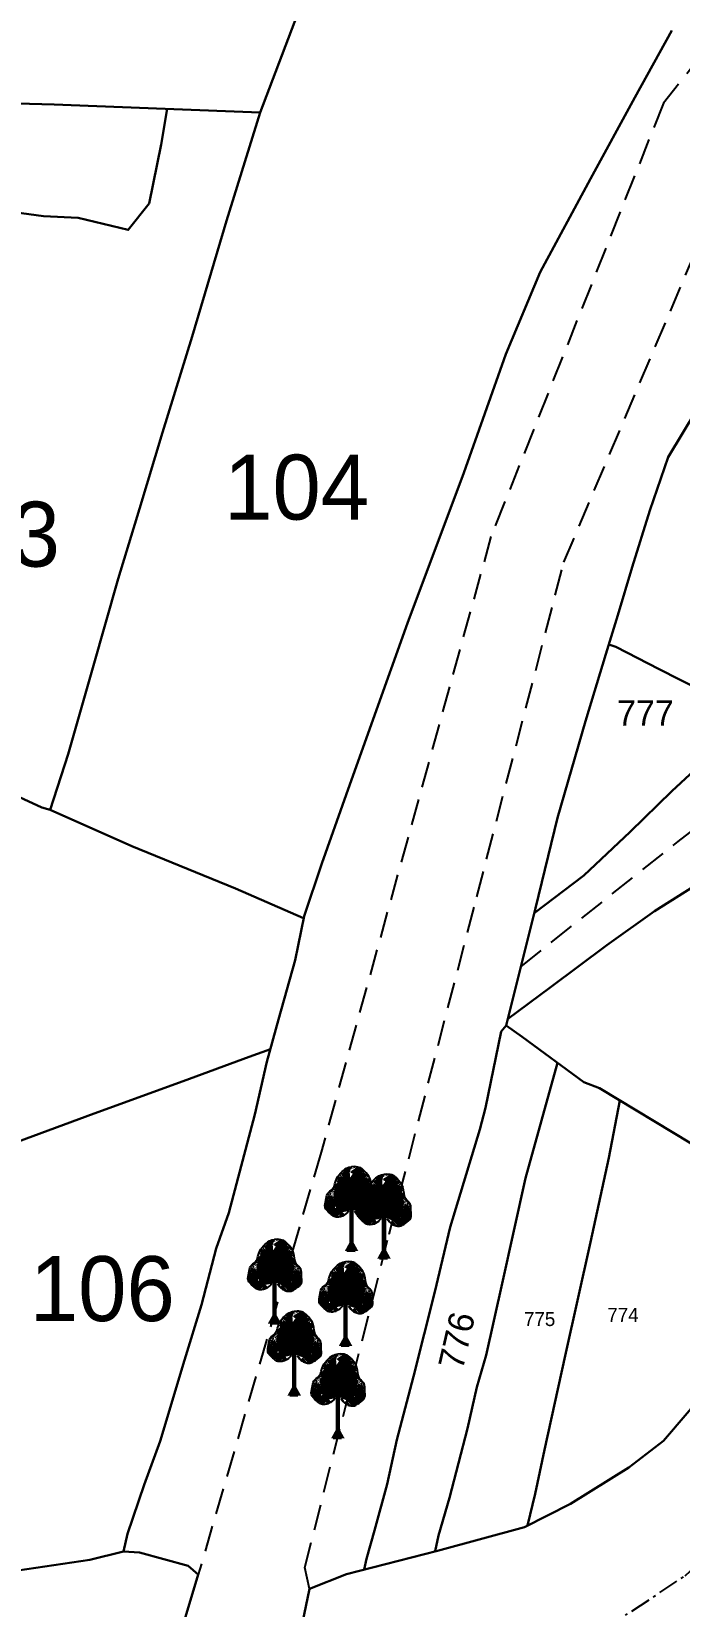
# Model space of a CAD drawing. Header units: millimetres. Extents: x -6521 to 1064, y -7 to 2171.
# Drawn here: x 206.9 to 231.9, y 356.7 to 417.4 of the extents above; entities that cross this region are included whole.
import ezdxf

# ---------------------------------------------------------------- set-up
doc = ezdxf.new("R2010")
doc.units = ezdxf.units.MM
for name, pattern in [('10b013', [61.087, 39.624, -9.906, 1.651, -9.906]), ('ACAD_ISO02W100', [15, 12, -3]), ('DASHED', [0.75, 0.5, -0.25])]:
    doc.linetypes.add(name, pattern=pattern)
for name, color, linetype in [('Image', 7, 'Continuous'), ('Line_River', 5, 'Continuous'), ('Line_Road', 250, 'ACAD_ISO02W100'), ('Sym_Tree', 92, 'Continuous')]:
    doc.layers.add(name, color=color, linetype=linetype)
doc.layers.add('Poly_Survey_Bndry', color=250, linetype='Continuous', lineweight=30)
doc.layers.add('Text_Survey_No', color=250, linetype='Continuous', lineweight=0)
doc.styles.get("Standard").update_dxf_attribs({"font": 'Sakal_Marathi_N_Ship.TTF'})
picture_1 = doc.add_image_def('image1.jpg', size_in_pixel=(14525, 10936))

# ---------------------------------------------------------------- blocks, each defined once
blk = doc.blocks.new('Tree')
at = {"layer": 'Sym_Tree'}
for p, q in [((0.102, 3.003), (0, 2.992)), ((-0.162, 0.001), (0.127, -0.001))]:
    blk.add_line(p, q, dxfattribs=at)
at = {"layer": 'Sym_Tree', "color": 82, "const_width": 0.8}
for points in [[(-0.142, 1.468), (-0.097, 2.625)], [(-0.102, 1.462), (-0.056, 2.619)], [(0.051, 1.634), (0.096, 2.791)], [(0.197, 1.439), (0.243, 2.597)], [(-0.434, 1.735), (-0.283, 1.52)], [(-0.203, 1.684), (-0.052, 1.468)], [(0.604, 1.633), (0.385, 1.486)], [(0.436, 1.726), (0.588, 1.51)]]:
    blk.add_lwpolyline(points, dxfattribs=at)
at = {"layer": 'Sym_Tree', "color": 34}
blk.add_lwpolyline([(0, 0, 0.48, 0.16, 0), (0, 0.29, 0.16, 0.16, 0), (0, 1.478, 0.16, 0.16, 0)], format="xyseb", dxfattribs=at)
at = {"layer": 'Sym_Tree', "color": 82}
blk.add_open_spline([(-0.099, 1.427), (-0.165, 1.355), (-0.268, 1.245), (-0.464, 1.199), (-0.636, 1.21), (-0.786, 1.357), (-0.992, 1.534), (-0.899, 1.801), (-0.895, 2.066), (-0.59, 2.218), (-0.581, 2.583), (-0.352, 2.816), (-0.17, 2.976), (-0.043, 2.99), (0, 2.992)], degree=3, knots=[0, 0, 0, 0, 0.357151, 0.545743, 0.741494, 0.970117, 1.319935, 1.641608, 1.935314, 2.250626, 2.755061, 3.137005, 3.457298, 3.618487, 3.618487, 3.618487, 3.618487], dxfattribs=at)
blk.add_spline([(0.103, 1.427), (0.296, 1.217), (0.436, 1.162), (0.593, 1.16), (0.752, 1.25), (0.953, 1.446), (0.958, 1.703), (0.933, 1.936), (0.774, 2.132), (0.677, 2.524), (0.517, 2.784), (0.327, 2.956), (0.102, 3.003)], degree=3, dxfattribs=at)
for points in [[(0.002, 2.992), (-0.314, 2.841), (-0.448, 2.725), (-0.519, 2.601)], [(-0.488, 2.59), (-0.504, 2.595), (-0.377, 2.767), (-0.314, 2.841)], [(-0.377, 2.767), (-0.314, 2.841), (-0.448, 2.725), (-0.377, 2.767)], [(-0.395, 2.548), (-0.445, 2.659), (-0.414, 2.724), (-0.265, 2.814)], [(-0.432, 2.703), (-0.404, 2.724), (0.002, 2.992), (-0.086, 2.982)], [(-0.414, 2.724), (-0.265, 2.814), (-0.252, 2.61), (-0.41, 2.689)], [(-0.297, 2.795), (-0.265, 2.814), (-0.41, 2.689), (-0.412, 2.711)], [(-0.406, 2.649), (-0.252, 2.61), (-0.265, 2.814), (0.058, 2.945)], [(-0.281, 2.824), (-0.366, 2.774), (-0.404, 2.724), (-0.281, 2.824)], [(-0.266, 2.815), (-0.366, 2.774), (-0.389, 2.707), (-0.369, 2.692)], [(-0.389, 2.707), (-0.369, 2.692), (-0.297, 2.795), (-0.265, 2.814)], [(-0.265, 2.814), (0.058, 2.945), (-0.266, 2.815), (-0.366, 2.774)], [(-0.314, 2.841), (-0.183, 2.903), (-0.281, 2.824), (-0.366, 2.774)], [(-0.183, 2.903), (-0.169, 2.954), (-0.247, 2.902), (-0.314, 2.841)], [(-0.247, 2.902), (-0.314, 2.841), (-0.183, 2.903), (-0.235, 2.902)], [(-0.183, 2.903), (-0.235, 2.902), (-0.314, 2.841), (-0.183, 2.903)], [(0.203, 2.992), (-0.058, 2.82), (-0.263, 2.815), (0.002, 2.992)], [(-0.263, 2.815), (0.002, 2.992), (0.092, 2.992), (0.038, 2.929)], [(0.002, 2.992), (-0.086, 2.982), (-0.171, 2.953), (-0.247, 2.902)], [(-0.171, 2.953), (-0.247, 2.902), (-0.123, 2.964), (-0.086, 2.982)], [(-0.103, 2.968), (-0.123, 2.964), (-0.247, 2.902), (-0.183, 2.903)], [(-0.103, 2.968), (-0.183, 2.903), (-0.178, 2.934), (-0.247, 2.902)], [(-0.178, 2.934), (-0.247, 2.902), (-0.183, 2.903), (-0.169, 2.954)], [(-0.203, 2.724), (-0.08, 2.824), (0.203, 2.992), (0.278, 2.601)], [(-0.062, 2.794), (-0.058, 2.82), (-0.203, 2.724), (-0.08, 2.824)], [(-0.133, 2.955), (-0.133, 2.955), (-0.103, 2.968), (-0.183, 2.903)], [(-0.132, 2.955), (-0.125, 2.963), (-0.176, 2.95), (-0.183, 2.903)], [(-0.176, 2.95), (-0.183, 2.903), (-0.125, 2.963), (-0.143, 2.954)], [(-0.123, 2.964), (-0.086, 2.982), (-0.176, 2.95), (-0.086, 2.982)], [(-0.176, 2.95), (-0.086, 2.982), (-0.103, 2.968), (-0.123, 2.964)], [(-0.125, 2.963), (-0.143, 2.954), (-0.133, 2.955)], [(0.203, 2.992), (0.278, 2.601), (-0.051, 2.61), (-0.064, 2.814)], [(0.368, 2.932), (0.289, 2.971), (-0.064, 2.813), (-0.061, 2.795)], [(-0.064, 2.813), (-0.061, 2.795), (-0.058, 2.82)], [(-0.051, 2.61), (-0.064, 2.814), (0.278, 2.601), (-0.051, 2.61)], [(-0.058, 2.82), (-0.058, 2.82), (-0.062, 2.794), (-0.058, 2.82)], [(0.002, 2.992), (0.102, 3.003), (0.203, 2.992), (-0.058, 2.82)], [(0.092, 2.992), (0.038, 2.929), (-0.026, 2.911), (0.022, 2.957)], [(-0.026, 2.911), (0.022, 2.957), (0.038, 2.929), (-0.026, 2.911)], [(0.038, 2.929), (-0.026, 2.911), (-0.017, 2.938), (0.022, 2.957)], [(-0.025, 2.911), (-0.017, 2.938), (0.022, 2.957), (0, 2.992)], [(0.022, 2.957), (0, 2.992), (0.092, 2.992), (0.022, 2.957)], [(0.092, 2.992), (0.022, 2.957), (0.102, 3.003), (0.203, 2.992)], [(0.572, 2.674), (0.462, 2.789), (0.203, 2.992), (0.079, 2.614)], [(0.203, 2.992), (0.079, 2.614), (0.406, 2.58), (0.445, 2.782)], [(0.122, 2.948), (0.088, 2.971), (0.173, 2.928), (0.088, 2.971)], [(0.173, 2.928), (0.088, 2.971), (0.104, 2.955), (0.122, 2.948)], [(0.102, 3.003), (0.203, 2.992), (0.324, 2.948), (0.289, 2.971)], [(0.125, 2.947), (0.141, 2.936), (0.132, 2.938)], [(0.563, 2.599), (0.406, 2.58), (0.445, 2.782), (0.142, 2.952)], [(0.445, 2.782), (0.142, 2.952), (0.447, 2.782), (0.54, 2.729)], [(0.203, 2.992), (0.498, 2.802), (0.615, 2.67), (0.67, 2.537)], [(0.597, 2.65), (0.572, 2.674), (0.203, 2.992), (0.289, 2.971)], [(0.203, 2.992), (0.289, 2.971), (0.37, 2.931), (0.439, 2.871)], [(0.37, 2.931), (0.439, 2.871), (0.324, 2.948), (0.289, 2.971)], [(0.305, 2.955), (0.324, 2.948), (0.439, 2.871), (0.376, 2.88)], [(0.333, 2.938), (0.333, 2.938), (0.305, 2.955), (0.376, 2.88)], [(0.305, 2.955), (0.376, 2.88), (0.375, 2.911), (0.439, 2.871)], [(0.439, 2.871), (0.376, 2.88), (0.331, 2.939), (0.326, 2.947)], [(0.331, 2.939), (0.326, 2.947), (0.374, 2.928), (0.376, 2.88)], [(0.374, 2.928), (0.376, 2.88), (0.326, 2.947), (0.342, 2.936)], [(0.375, 2.911), (0.439, 2.871), (0.376, 2.88), (0.368, 2.932)], [(0.376, 2.88), (0.368, 2.932), (0.439, 2.871), (0.498, 2.802)], [(0.439, 2.871), (0.498, 2.802), (0.376, 2.88), (0.427, 2.873)], [(0.376, 2.88), (0.427, 2.873), (0.498, 2.802), (0.376, 2.88)], [(0.498, 2.802), (0.376, 2.88), (0.462, 2.789), (0.54, 2.729)], [(-0.69, 2.192), (-0.628, 2.229), (-0.581, 2.361), (-0.598, 2.361)], [(-0.633, 2.272), (-0.633, 2.274), (-0.69, 2.192), (-0.628, 2.229)], [(-0.491, 2.451), (-0.581, 2.361), (-0.555, 2.174), (-0.626, 2.165)], [(-0.625, 2.245), (-0.615, 2.213), (-0.581, 2.361), (-0.56, 2.281)], [(-0.607, 2.321), (-0.622, 2.298), (-0.625, 2.245), (-0.615, 2.213)], [(-0.581, 2.361), (-0.598, 2.361), (-0.607, 2.321), (-0.622, 2.298)], [(-0.62, 2.267), (-0.615, 2.213), (-0.545, 2.472), (-0.536, 2.5)], [(-0.607, 2.321), (-0.581, 2.361), (-0.62, 2.267), (-0.615, 2.213)], [(-0.581, 2.361), (-0.56, 2.281), (-0.607, 2.321), (-0.581, 2.361)], [(-0.57, 2.437), (-0.598, 2.361), (-0.488, 2.59), (-0.504, 2.595)], [(-0.546, 2.537), (-0.568, 2.47), (-0.57, 2.437), (-0.598, 2.361)], [(-0.555, 2.477), (-0.546, 2.496), (-0.598, 2.361), (-0.585, 2.361)], [(-0.572, 2.397), (-0.598, 2.361), (-0.568, 2.47), (-0.545, 2.472)], [(-0.578, 2.385), (-0.566, 2.428), (-0.572, 2.397), (-0.598, 2.361)], [(-0.598, 2.361), (-0.585, 2.361), (-0.575, 2.389), (-0.572, 2.397)], [(-0.448, 2.725), (-0.519, 2.601), (-0.555, 2.477), (-0.581, 2.361)], [(-0.395, 2.548), (-0.504, 2.595), (-0.491, 2.451), (-0.581, 2.361)], [(-0.555, 2.477), (-0.581, 2.361), (-0.421, 2.423), (-0.395, 2.548)], [(-0.559, 2.464), (-0.546, 2.537), (-0.578, 2.385), (-0.566, 2.428)], [(-0.575, 2.389), (-0.572, 2.397), (-0.566, 2.428), (-0.546, 2.496)], [(-0.568, 2.47), (-0.545, 2.472), (-0.546, 2.537), (-0.568, 2.47)], [(-0.546, 2.541), (-0.519, 2.601), (-0.559, 2.464), (-0.546, 2.537)], [(-0.545, 2.472), (-0.536, 2.5), (-0.555, 2.477), (-0.546, 2.496)], [(-0.555, 2.174), (-0.32, 2.195), (-0.491, 2.451), (-0.383, 2.289)], [(-0.491, 2.451), (-0.383, 2.289), (-0.32, 2.195), (-0.555, 2.174)], [(-0.288, 2.352), (-0.32, 2.195), (-0.555, 2.174), (-0.32, 2.195)], [(-0.395, 2.548), (-0.461, 2.694), (-0.519, 2.601), (-0.546, 2.496)], [(-0.519, 2.601), (-0.546, 2.496), (-0.491, 2.451), (-0.395, 2.548)], [(-0.546, 2.496), (-0.53, 2.566), (-0.519, 2.601), (-0.53, 2.566)], [(-0.519, 2.601), (-0.53, 2.566), (-0.546, 2.541), (-0.519, 2.601)], [(-0.546, 2.541), (-0.546, 2.541), (-0.546, 2.496), (-0.53, 2.566)], [(-0.491, 2.451), (-0.395, 2.548), (-0.395, 2.548), (-0.504, 2.595)], [(-0.261, 2.441), (-0.101, 2.441), (-0.288, 2.352), (-0.491, 2.451)], [(-0.288, 2.352), (-0.491, 2.451), (-0.288, 2.352), (-0.32, 2.195)], [(-0.421, 2.423), (-0.395, 2.548), (-0.395, 2.548), (-0.461, 2.694)], [(-0.404, 2.724), (-0.421, 2.742), (-0.454, 2.678), (-0.445, 2.659)], [(-0.454, 2.678), (-0.445, 2.659), (-0.432, 2.703), (-0.404, 2.724)], [(-0.448, 2.725), (-0.377, 2.767), (-0.404, 2.724), (-0.421, 2.742)], [(-0.41, 2.689), (-0.439, 2.679), (-0.445, 2.659), (-0.41, 2.689)], [(-0.445, 2.659), (-0.41, 2.689), (-0.067, 2.533), (0.055, 2.482)], [(-0.41, 2.689), (-0.412, 2.711), (-0.41, 2.689), (-0.439, 2.679)], [(-0.43, 2.156), (-0.217, 2.156), (0.024, 2.317), (0.068, 2.477)], [(-0.252, 2.61), (-0.41, 2.689), (-0.406, 2.649), (-0.252, 2.61)], [(-0.261, 2.441), (-0.288, 2.352), (-0.288, 2.352), (-0.261, 2.441)], [(-0.067, 2.533), (0.055, 2.482), (-0.261, 2.441), (-0.101, 2.441)], [(0.278, 2.601), (-0.051, 2.61), (-0.193, 2.548), (-0.244, 2.659)], [(-0.087, 2.352), (-0.06, 2.441), (0.269, 1.828), (-0.211, 1.81)], [(0.278, 2.601), (-0.051, 2.61), (-0.06, 2.441), (-0.087, 2.352)], [(0.225, 2.317), (0.269, 2.477), (0.278, 2.601), (-0.051, 2.61)], [(0.409, 2.32), (0.393, 2.412), (-0.012, 1.846), (0.463, 1.766)], [(0.095, 2.325), (0.071, 2.489), (0.079, 2.614), (0.406, 2.58)], [(0.525, 2.108), (0.313, 2.135), (0.095, 2.325), (0.071, 2.489)], [(0.406, 2.58), (0.445, 2.782), (0.079, 2.614), (0.406, 2.58)], [(0.079, 2.614), (0.406, 2.58), (0.393, 2.412), (0.409, 2.32)], [(0.079, 2.614), (0.406, 2.58), (0.54, 2.501), (0.604, 2.604)], [(0.604, 2.604), (0.573, 2.639), (0.213, 2.528), (0.085, 2.493)], [(0.213, 2.528), (0.085, 2.493), (0.393, 2.412), (0.234, 2.433)], [(0.393, 2.412), (0.234, 2.433), (0.409, 2.32), (0.623, 2.392)], [(0.393, 2.412), (0.409, 2.32), (0.409, 2.32), (0.393, 2.412)], [(0.581, 2.673), (0.445, 2.782), (0.406, 2.58), (0.573, 2.639)], [(0.406, 2.58), (0.573, 2.639), (0.563, 2.599), (0.406, 2.58)], [(0.409, 2.32), (0.623, 2.392), (0.409, 2.32), (0.42, 2.161)], [(0.409, 2.32), (0.42, 2.161), (0.651, 2.11), (0.42, 2.161)], [(0.651, 2.11), (0.42, 2.161), (0.623, 2.392), (0.495, 2.245)], [(0.623, 2.392), (0.495, 2.245), (0.42, 2.161), (0.651, 2.11)], [(0.54, 2.501), (0.604, 2.604), (0.581, 2.673), (0.445, 2.782)], [(0.555, 2.659), (0.532, 2.647), (0.474, 2.759), (0.445, 2.782)], [(0.474, 2.759), (0.445, 2.782), (0.573, 2.639), (0.578, 2.661)], [(0.447, 2.782), (0.54, 2.729), (0.555, 2.659), (0.532, 2.647)], [(0.462, 2.789), (0.54, 2.729), (0.572, 2.674), (0.462, 2.789)], [(0.469, 2.537), (0.475, 2.501), (0.488, 2.475), (0.469, 2.537)], [(0.638, 2.531), (0.654, 2.533), (0.551, 2.72), (0.498, 2.802)], [(0.551, 2.72), (0.498, 2.802), (0.615, 2.67), (0.551, 2.72)], [(0.55, 2.374), (0.54, 2.501), (0.54, 2.501), (0.625, 2.637)], [(0.54, 2.501), (0.625, 2.637), (0.67, 2.537), (0.684, 2.43)], [(0.67, 2.537), (0.684, 2.43), (0.623, 2.392), (0.54, 2.501)], [(0.623, 2.392), (0.54, 2.501), (0.54, 2.501), (0.654, 2.533)], [(0.54, 2.501), (0.654, 2.533), (0.623, 2.392), (0.701, 2.291)], [(0.689, 2.409), (0.701, 2.291), (0.55, 2.374), (0.54, 2.501)], [(0.615, 2.67), (0.551, 2.72), (0.572, 2.674), (0.59, 2.69)], [(0.572, 2.674), (0.59, 2.69), (0.615, 2.622), (0.604, 2.604)], [(0.615, 2.622), (0.604, 2.604), (0.597, 2.65), (0.572, 2.674)], [(0.573, 2.639), (0.578, 2.661), (0.573, 2.639), (0.601, 2.625)], [(0.573, 2.639), (0.601, 2.625), (0.604, 2.604), (0.573, 2.639)], [(0.615, 2.67), (0.67, 2.537), (0.689, 2.409), (0.701, 2.291)], [(0.623, 2.392), (0.701, 2.291), (0.651, 2.11), (0.72, 2.092)], [(0.699, 2.368), (0.718, 2.29), (0.638, 2.531), (0.654, 2.533)], [(0.684, 2.43), (0.677, 2.501), (0.67, 2.537), (0.677, 2.501)], [(0.689, 2.475), (0.67, 2.537), (0.692, 2.396), (0.689, 2.471)], [(0.729, 2.171), (0.715, 2.14), (0.701, 2.291), (0.67, 2.215)], [(0.701, 2.291), (0.67, 2.215), (0.722, 2.248), (0.701, 2.291)], [(0.727, 2.193), (0.715, 2.14), (0.679, 2.407), (0.673, 2.435)], [(0.679, 2.407), (0.673, 2.435), (0.689, 2.409), (0.684, 2.43)], [(0.689, 2.475), (0.689, 2.475), (0.684, 2.43), (0.677, 2.501)], [(0.701, 2.401), (0.679, 2.407), (0.689, 2.471), (0.701, 2.401)], [(0.696, 2.328), (0.718, 2.29), (0.701, 2.401), (0.679, 2.407)], [(0.689, 2.409), (0.684, 2.43), (0.718, 2.29), (0.705, 2.291)], [(0.698, 2.32), (0.696, 2.328), (0.694, 2.36), (0.684, 2.43)], [(0.692, 2.396), (0.689, 2.471), (0.701, 2.316), (0.694, 2.36)], [(0.689, 2.471), (0.701, 2.401), (0.699, 2.368), (0.718, 2.29)], [(0.701, 2.316), (0.694, 2.36), (0.696, 2.328), (0.718, 2.29)], [(0.718, 2.29), (0.705, 2.291), (0.698, 2.32), (0.696, 2.328)], [(0.787, 2.11), (0.73, 2.154), (0.701, 2.291), (0.718, 2.29)], [(0.701, 2.291), (0.718, 2.29), (0.722, 2.248), (0.733, 2.224)], [(0.722, 2.248), (0.701, 2.291), (0.727, 2.193), (0.715, 2.14)], [(0.722, 2.248), (0.733, 2.224), (0.729, 2.171), (0.715, 2.14)], [(-0.83, 1.973), (-0.902, 1.882), (-0.945, 1.618), (-0.58, 1.588)], [(-0.918, 1.701), (-0.945, 1.618), (-0.902, 1.882), (-0.934, 1.703)], [(-0.918, 1.701), (-0.918, 1.701), (-0.918, 1.701), (-0.945, 1.618)], [(-0.934, 1.536), (-0.908, 1.511), (-0.902, 1.882), (-0.869, 1.852)], [(-0.902, 1.882), (-0.934, 1.703), (-0.869, 1.852), (-0.866, 1.863)], [(-0.902, 1.882), (-0.869, 1.852), (-0.918, 1.701)], [(-0.848, 2.051), (-0.877, 1.994), (-0.894, 1.927), (-0.902, 1.882)], [(-0.894, 1.927), (-0.902, 1.882), (-0.821, 1.848), (-0.736, 2.009)], [(-0.848, 1.959), (-0.848, 1.959), (-0.83, 1.973), (-0.902, 1.882)], [(-0.767, 2.048), (-0.759, 1.783), (-0.901, 1.889), (-0.759, 1.783)], [(-0.901, 1.889), (-0.759, 1.783), (-0.686, 1.972), (-0.736, 2.009)], [(-0.875, 1.945), (-0.89, 1.937), (-0.892, 1.925), (-0.853, 1.97)], [(-0.892, 1.925), (-0.853, 1.97), (-0.853, 1.97)], [(-0.848, 1.959), (-0.89, 1.937), (-0.862, 1.952), (-0.865, 2.004)], [(-0.862, 1.952), (-0.865, 2.004), (-0.875, 1.945), (-0.89, 1.937)], [(-0.881, 1.913), (-0.881, 1.913), (-0.848, 1.959), (-0.89, 1.937)], [(-0.779, 2.036), (-0.817, 2.044), (-0.865, 2.004), (-0.881, 1.913)], [(-0.865, 2.004), (-0.881, 1.913), (-0.841, 1.969), (-0.83, 2.017)], [(-0.841, 1.939), (-0.841, 1.969), (-0.881, 1.913)], [(-0.741, 2.084), (-0.772, 2.081), (-0.848, 2.051), (-0.877, 1.994)], [(-0.853, 1.838), (-0.838, 1.866), (-0.873, 1.44), (-0.81, 1.403)], [(-0.858, 1.887), (-0.689, 1.928), (-0.851, 1.908), (-0.869, 1.852)], [(-0.851, 1.908), (-0.869, 1.852), (-0.855, 1.766), (-0.818, 1.827)], [(-0.869, 1.852), (-0.866, 1.863), (-0.58, 1.588), (-0.649, 1.651)], [(-0.83, 2.017), (-0.817, 2.044), (-0.865, 2.004), (-0.848, 2.051)], [(-0.865, 2.004), (-0.848, 2.051), (-0.841, 1.939), (-0.841, 1.969)], [(-0.818, 1.827), (-0.813, 1.801), (-0.858, 1.887), (-0.689, 1.928)], [(-0.855, 1.766), (-0.818, 1.827), (-0.853, 1.838), (-0.838, 1.866)], [(-0.853, 1.97), (-0.853, 1.97), (-0.848, 1.959)], [(-0.802, 2.038), (-0.546, 2.125), (-0.846, 2.054), (-0.818, 2.081)], [(-0.846, 2.054), (-0.818, 2.081), (-0.799, 2.097), (-0.771, 2.125)], [(-0.78, 2.02), (-0.841, 1.969), (-0.749, 2.033), (-0.767, 2.048)], [(-0.841, 1.969), (-0.83, 2.017), (-0.779, 2.036)], [(-0.821, 1.848), (-0.736, 2.009), (-0.78, 2.02), (-0.841, 1.969)], [(-0.779, 2.036), (-0.779, 2.036), (-0.83, 2.017), (-0.817, 2.044)], [(-0.759, 1.783), (-0.759, 1.783), (-0.793, 1.687), (-0.821, 1.848)], [(-0.793, 1.687), (-0.821, 1.848), (-0.649, 1.651), (-0.766, 1.765)], [(-0.751, 1.773), (-0.813, 1.801), (-0.818, 1.827), (-0.813, 1.801)], [(-0.759, 2.041), (-0.734, 2.059), (-0.779, 2.036), (-0.817, 2.044)], [(-0.771, 2.121), (-0.799, 2.097), (-0.816, 2.081), (-0.782, 2.087)], [(-0.816, 2.081), (-0.782, 2.087), (-0.772, 2.081), (-0.741, 2.084)], [(-0.766, 1.765), (-0.732, 1.75), (-0.751, 1.773), (-0.813, 1.801)], [(-0.749, 2.033), (-0.767, 2.048), (-0.802, 2.038), (-0.546, 2.125)], [(-0.799, 2.097), (-0.771, 2.125), (-0.744, 2.144), (-0.733, 2.094)], [(-0.744, 2.144), (-0.733, 2.094), (-0.772, 2.081), (-0.799, 2.097)], [(-0.772, 2.081), (-0.799, 2.097), (-0.771, 2.125), (-0.766, 2.096)], [(-0.799, 2.097), (-0.772, 2.096), (-0.771, 2.121), (-0.799, 2.097)], [(-0.772, 2.096), (-0.772, 2.096), (-0.799, 2.097), (-0.772, 2.096)], [(-0.758, 2.114), (-0.782, 2.087), (-0.69, 2.192)], [(-0.733, 2.094), (-0.772, 2.096), (-0.758, 2.114), (-0.782, 2.087)], [(-0.771, 2.121), (-0.758, 2.114), (-0.772, 2.096)], [(-0.772, 2.081), (-0.741, 2.084), (-0.733, 2.094), (-0.772, 2.096)], [(-0.741, 2.084), (-0.741, 2.084), (-0.741, 2.084), (-0.772, 2.081)], [(-0.771, 2.125), (-0.766, 2.096), (-0.771, 2.121), (-0.758, 2.114)], [(-0.73, 2.061), (-0.73, 2.013), (-0.767, 2.048), (-0.73, 2.062)], [(-0.767, 2.048), (-0.73, 2.062), (-0.734, 2.017), (-0.767, 2.035)], [(-0.686, 1.972), (-0.73, 2.061), (-0.767, 2.048), (-0.759, 1.783)], [(-0.734, 2.017), (-0.767, 2.035), (-0.734, 2.017), (-0.73, 2.056)], [(-0.624, 1.845), (-0.722, 1.746), (-0.766, 1.765), (-0.732, 1.75)], [(-0.649, 1.651), (-0.766, 1.765), (-0.759, 1.783), (-0.646, 1.712)], [(-0.701, 1.933), (-0.742, 1.95), (-0.701, 1.933), (-0.765, 1.955)], [(-0.701, 1.933), (-0.765, 1.955), (-0.701, 1.933), (-0.759, 1.783)], [(-0.468, 2.162), (-0.519, 1.632), (-0.759, 1.783), (-0.635, 2.041)], [(-0.519, 1.632), (-0.759, 1.783), (-0.741, 2.084), (-0.634, 2.105)], [(-0.734, 2.017), (-0.73, 2.056), (-0.759, 2.041), (-0.734, 2.059)], [(-0.759, 1.783), (-0.635, 2.041), (-0.653, 1.676), (-0.653, 1.534)], [(-0.701, 1.933), (-0.759, 1.783), (-0.735, 2.008), (-0.686, 1.972)], [(-0.686, 1.972), (-0.658, 1.915), (-0.759, 1.783), (-0.689, 1.928)], [(-0.759, 1.783), (-0.689, 1.928), (-0.701, 1.933), (-0.742, 1.95)], [(-0.58, 1.588), (-0.649, 1.651), (-0.528, 1.845), (-0.759, 1.783)], [(-0.528, 1.845), (-0.759, 1.783), (-0.759, 1.783)], [(-0.759, 1.783), (-0.759, 1.783), (-0.624, 1.845), (-0.722, 1.746)], [(-0.759, 1.783), (-0.646, 1.712), (-0.759, 1.783), (-0.688, 1.79)], [(-0.759, 1.783), (-0.688, 1.79), (-0.759, 1.783)], [(-0.519, 1.632), (-0.653, 1.676), (-0.519, 1.632), (-0.759, 1.783)], [(-0.744, 2.144), (-0.742, 2.133), (-0.69, 2.192), (-0.628, 2.229)], [(-0.69, 2.192), (-0.69, 2.192), (-0.744, 2.144), (-0.742, 2.133)], [(-0.686, 1.972), (-0.736, 2.009), (-0.686, 1.972), (-0.742, 1.95)], [(-0.686, 1.972), (-0.742, 1.95), (-0.686, 1.972), (-0.658, 1.915)], [(-0.626, 2.165), (-0.628, 2.229), (-0.741, 2.084)], [(-0.69, 2.192), (-0.628, 2.229), (-0.741, 2.084), (-0.741, 2.133)], [(-0.741, 2.084), (-0.741, 2.133), (-0.712, 2.098), (-0.628, 2.229)], [(-0.741, 2.084), (-0.634, 2.105), (-0.555, 2.174), (-0.634, 2.105)], [(-0.741, 2.084), (-0.741, 2.084), (-0.741, 2.084)], [(-0.741, 2.084), (-0.741, 2.084), (-0.741, 2.084)], [(-0.735, 2.008), (-0.712, 2.026), (-0.73, 2.061), (-0.73, 2.013)], [(-0.735, 2.008), (-0.686, 1.972), (-0.735, 2.008), (-0.712, 2.026)], [(-0.639, 2.093), (-0.635, 2.041), (-0.686, 1.972), (-0.73, 2.061)], [(-0.712, 2.098), (-0.628, 2.229), (-0.626, 2.165), (-0.575, 2.164)], [(-0.628, 2.139), (-0.626, 2.165), (-0.712, 2.098), (-0.629, 2.138)], [(-0.712, 2.098), (-0.629, 2.138), (-0.626, 2.165), (-0.705, 2.109)], [(-0.626, 2.165), (-0.705, 2.109), (-0.629, 2.138), (-0.626, 2.165)], [(-0.635, 2.041), (-0.639, 2.093), (-0.677, 1.954), (-0.686, 1.972)], [(-0.677, 1.954), (-0.686, 1.972), (-0.615, 1.971), (-0.638, 1.941)], [(-0.658, 1.915), (-0.638, 1.941), (-0.635, 2.041), (-0.639, 2.093)], [(-0.64, 1.879), (-0.601, 1.856), (-0.658, 1.915), (-0.638, 1.941)], [(-0.578, 1.945), (-0.638, 1.941), (-0.64, 1.879), (-0.601, 1.856)], [(-0.624, 1.845), (-0.64, 1.879), (-0.638, 1.941), (-0.601, 1.856)], [(-0.519, 1.632), (-0.59, 1.625), (-0.624, 1.845), (-0.64, 1.879)], [(-0.615, 1.971), (-0.635, 2.041), (-0.635, 2.041), (-0.639, 2.093)], [(-0.635, 2.041), (-0.639, 2.093), (-0.639, 2.093), (-0.593, 2.088)], [(-0.639, 2.093), (-0.593, 2.088), (-0.639, 2.093), (-0.635, 2.041)], [(-0.615, 1.971), (-0.638, 1.941), (-0.519, 1.632), (-0.59, 1.625)], [(-0.638, 1.941), (-0.601, 1.856), (-0.578, 1.945), (-0.638, 1.941)], [(-0.638, 1.941), (-0.601, 1.856), (-0.638, 1.941), (-0.601, 1.856)], [(-0.555, 2.174), (-0.634, 2.105), (-0.635, 2.041), (-0.634, 2.105)], [(-0.468, 2.162), (-0.555, 2.174), (-0.615, 1.971), (-0.635, 2.041)], [(-0.635, 2.041), (-0.634, 2.105), (-0.626, 2.165)], [(-0.629, 2.138), (-0.626, 2.165), (-0.615, 2.213), (-0.628, 2.229)], [(-0.626, 2.165), (-0.626, 2.165), (-0.626, 2.165), (-0.628, 2.229)], [(-0.626, 2.165), (-0.575, 2.164), (-0.628, 2.139), (-0.626, 2.165)], [(-0.555, 2.174), (-0.626, 2.165), (-0.43, 2.156), (-0.217, 2.156)], [(-0.626, 2.165), (-0.626, 2.165), (-0.626, 2.165)], [(-0.32, 2.195), (-0.555, 2.174), (-0.43, 2.156)], [(-0.468, 2.162), (-0.346, 2.086), (-0.468, 2.162), (-0.555, 2.174)], [(-0.346, 2.086), (-0.329, 2.156), (-0.468, 2.162), (-0.346, 2.086)], [(-0.43, 2.156), (-0.43, 2.156), (-0.346, 2.086), (-0.329, 2.156)], [(0.269, 1.828), (-0.211, 1.81), (-0.267, 2.162), (-0.318, 1.632)], [(-0.012, 1.846), (0.463, 1.766), (0.563, 2.109), (0.546, 1.576)], [(0.324, 2.108), (0.324, 2.108), (0.231, 2.049), (0.224, 2.121)], [(0.651, 2.11), (0.72, 2.092), (0.525, 2.108), (0.313, 2.135)], [(0.42, 2.161), (0.651, 2.11), (0.525, 2.108)], [(0.432, 2.049), (0.425, 2.121), (0.563, 2.109), (0.432, 2.049)], [(0.563, 2.109), (0.432, 2.049), (0.563, 2.109), (0.651, 2.11)], [(0.563, 2.109), (0.546, 1.576), (0.804, 1.696), (0.713, 1.967)], [(0.546, 1.576), (0.804, 1.696), (0.824, 1.996), (0.72, 2.031)], [(0.684, 1.9), (0.704, 1.867), (0.546, 1.576), (0.615, 1.56)], [(0.546, 1.576), (0.615, 1.56), (0.677, 1.774), (0.698, 1.806)], [(0.546, 1.576), (0.684, 1.603), (0.546, 1.576), (0.804, 1.696)], [(0.563, 2.109), (0.651, 2.11), (0.684, 1.9), (0.713, 1.967)], [(0.6, 1.525), (0.677, 1.579), (0.582, 1.786), (0.804, 1.696)], [(0.582, 1.786), (0.804, 1.696), (0.804, 1.696)], [(0.898, 1.875), (0.958, 1.776), (0.967, 1.508), (0.6, 1.525)], [(0.921, 1.75), (0.919, 1.761), (0.6, 1.525), (0.677, 1.579)], [(0.826, 1.945), (0.845, 1.957), (0.878, 1.943), (0.636, 2.062)], [(0.878, 1.943), (0.636, 2.062), (0.924, 1.953), (0.9, 1.983)], [(0.704, 1.867), (0.656, 1.788), (0.644, 1.879), (0.704, 1.867)], [(0.644, 1.879), (0.704, 1.867), (0.698, 1.806), (0.656, 1.788)], [(0.824, 1.996), (0.72, 2.031), (0.651, 2.11), (0.72, 2.031)], [(0.651, 2.11), (0.72, 2.031), (0.713, 1.967), (0.72, 2.031)], [(0.677, 1.774), (0.698, 1.806), (0.704, 1.867), (0.656, 1.788)], [(0.704, 1.867), (0.656, 1.788), (0.704, 1.867), (0.656, 1.788)], [(0.698, 1.806), (0.656, 1.788), (0.72, 1.839), (0.704, 1.867)], [(0.804, 1.696), (0.713, 1.967), (0.684, 1.603), (0.666, 1.462)], [(0.797, 2.014), (0.73, 2.154), (0.72, 2.092), (0.67, 2.097)], [(0.72, 2.092), (0.67, 2.097), (0.719, 2.065), (0.72, 2.092)], [(0.804, 1.696), (0.804, 1.696), (0.677, 1.774), (0.762, 1.663)], [(0.677, 1.774), (0.762, 1.663), (0.807, 1.677), (0.772, 1.666)], [(0.824, 1.596), (0.873, 1.752), (0.677, 1.579), (0.807, 1.677)], [(0.677, 1.579), (0.807, 1.677), (0.804, 1.696), (0.682, 1.64)], [(0.713, 1.967), (0.723, 2.018), (0.723, 2.018), (0.678, 2.019)], [(0.723, 2.018), (0.678, 2.019), (0.723, 2.018), (0.713, 1.967)], [(0.804, 1.696), (0.682, 1.64), (0.804, 1.696), (0.733, 1.711)], [(0.684, 1.9), (0.713, 1.967), (0.713, 1.967), (0.723, 2.018)], [(0.744, 1.875), (0.755, 1.892), (0.684, 1.9), (0.704, 1.867)], [(0.72, 1.839), (0.704, 1.867), (0.713, 1.967), (0.723, 2.018)], [(0.713, 1.967), (0.72, 2.031), (0.72, 2.092)], [(0.713, 1.967), (0.723, 2.018), (0.744, 1.875), (0.755, 1.892)], [(0.723, 2.018), (0.713, 1.967), (0.755, 1.892), (0.81, 1.975)], [(0.72, 2.064), (0.72, 2.092), (0.715, 2.14), (0.73, 2.154)], [(0.719, 2.065), (0.72, 2.092), (0.797, 2.014), (0.72, 2.064)], [(0.72, 2.092), (0.72, 2.092), (0.72, 2.092), (0.73, 2.154)], [(0.72, 2.092), (0.73, 2.154), (0.824, 1.996)], [(0.72, 2.092), (0.72, 2.092), (0.72, 2.092)], [(0.797, 2.014), (0.72, 2.064), (0.72, 2.092), (0.791, 2.026)], [(0.72, 2.092), (0.791, 2.026), (0.72, 2.064), (0.72, 2.092)], [(0.755, 1.892), (0.808, 1.863), (0.755, 1.892), (0.72, 1.839)], [(0.755, 1.892), (0.72, 1.839), (0.804, 1.696), (0.753, 1.848)], [(0.741, 2.197), (0.741, 2.199), (0.787, 2.11), (0.73, 2.154)], [(0.835, 2.056), (0.831, 2.045), (0.787, 2.11), (0.73, 2.154)], [(0.787, 2.11), (0.73, 2.154), (0.824, 1.996), (0.831, 2.045)], [(0.824, 1.996), (0.831, 2.045), (0.797, 2.014), (0.73, 2.154)], [(0.804, 1.696), (0.733, 1.711), (0.804, 1.696)], [(0.804, 1.696), (0.753, 1.848), (0.765, 1.852), (0.807, 1.863)], [(0.867, 1.732), (0.859, 1.707), (0.914, 1.786), (0.753, 1.848)], [(0.914, 1.786), (0.753, 1.848), (0.91, 1.808), (0.921, 1.75)], [(0.755, 1.892), (0.81, 1.975), (0.845, 1.957), (0.804, 1.696)], [(0.808, 1.922), (0.755, 1.892), (0.808, 1.922), (0.788, 1.942)], [(0.957, 1.783), (0.804, 1.696), (0.755, 1.892), (0.809, 1.922)], [(0.755, 1.892), (0.809, 1.922), (0.755, 1.892), (0.808, 1.863)], [(0.765, 1.852), (0.804, 1.696), (0.808, 1.922), (0.755, 1.892)], [(0.765, 1.852), (0.807, 1.863), (0.765, 1.852), (0.831, 1.865)], [(0.765, 1.852), (0.831, 1.865), (0.765, 1.852), (0.804, 1.696)], [(0.807, 1.677), (0.772, 1.666), (0.794, 1.687), (0.859, 1.707)], [(0.844, 2.024), (0.865, 1.994), (0.787, 2.11)], [(0.787, 2.11), (0.787, 2.11), (0.835, 2.056), (0.831, 2.045)], [(0.808, 1.922), (0.788, 1.942), (0.81, 1.975), (0.803, 1.927)], [(0.794, 1.687), (0.859, 1.707), (0.867, 1.732), (0.859, 1.707)], [(0.81, 1.975), (0.803, 1.927), (0.845, 1.957), (0.81, 1.976)], [(0.845, 1.957), (0.804, 1.696), (0.957, 1.783), (0.804, 1.696)], [(0.804, 1.696), (0.804, 1.696), (0.824, 1.596), (0.873, 1.752)], [(0.903, 1.738), (0.892, 1.767), (0.872, 1.341), (0.805, 1.312)], [(0.845, 1.957), (0.81, 1.976), (0.809, 1.931), (0.843, 1.944)], [(0.809, 1.931), (0.81, 1.97), (0.836, 1.951), (0.814, 1.973)], [(0.809, 1.931), (0.843, 1.944), (0.809, 1.931), (0.81, 1.97)], [(0.873, 1.752), (0.809, 1.922), (0.855, 1.928), (0.908, 1.87)], [(0.955, 1.821), (0.958, 1.776), (0.873, 1.752), (0.809, 1.922)], [(0.836, 1.951), (0.814, 1.973), (0.855, 1.944), (0.894, 1.947)], [(0.883, 2.002), (0.858, 2.033), (0.835, 2.056), (0.817, 2.008)], [(0.835, 2.056), (0.817, 2.008), (0.854, 1.989), (0.883, 2.002)], [(0.817, 2.008), (0.856, 2.004), (0.844, 2.024), (0.865, 1.994)], [(0.854, 1.989), (0.824, 1.996), (0.817, 2.008), (0.856, 2.004)], [(0.824, 1.996), (0.824, 1.996), (0.824, 1.996)], [(0.824, 1.996), (0.824, 1.996), (0.824, 1.996)], [(0.824, 1.996), (0.824, 1.996), (0.824, 1.996), (0.854, 1.989)], [(0.824, 1.996), (0.854, 1.989), (0.925, 1.95), (0.947, 1.889)], [(0.898, 1.984), (0.865, 1.994), (0.854, 1.989), (0.824, 1.996)], [(0.855, 1.928), (0.908, 1.87), (0.826, 1.945), (0.845, 1.957)], [(0.858, 2.033), (0.85, 2.005), (0.858, 2.03), (0.844, 2.024)], [(0.858, 2.03), (0.844, 2.024), (0.856, 2.004)], [(0.854, 1.989), (0.883, 2.002), (0.858, 2.033), (0.85, 2.005)], [(0.855, 1.944), (0.894, 1.947), (0.937, 1.901), (0.941, 1.808)], [(0.855, 1.944), (0.855, 1.944), (0.904, 1.918), (0.894, 1.947)], [(0.908, 1.87), (0.904, 1.918), (0.855, 1.944)], [(0.883, 2.002), (0.856, 2.004), (0.858, 2.03), (0.883, 2.002)], [(0.856, 2.004), (0.856, 2.004), (0.883, 2.002), (0.856, 2.004)], [(0.924, 1.953), (0.9, 1.983), (0.883, 2.002), (0.858, 2.033)], [(0.858, 2.03), (0.883, 2.002), (0.898, 1.984), (0.865, 1.994)], [(0.91, 1.808), (0.921, 1.75), (0.896, 1.666), (0.867, 1.732)], [(0.896, 1.666), (0.867, 1.732), (0.903, 1.738), (0.892, 1.767)], [(0.904, 1.918), (0.894, 1.947), (0.937, 1.901), (0.925, 1.95)], [(0.914, 1.858), (0.914, 1.858), (0.898, 1.875), (0.958, 1.776)], [(0.937, 1.901), (0.925, 1.95), (0.904, 1.839), (0.908, 1.87)], [(0.937, 1.901), (0.941, 1.808), (0.908, 1.87), (0.904, 1.918)], [(0.904, 1.839), (0.908, 1.87), (0.941, 1.808)], [(0.914, 1.858), (0.953, 1.832), (0.927, 1.85), (0.937, 1.901)], [(0.92, 1.869), (0.92, 1.869), (0.914, 1.858)], [(0.941, 1.808), (0.941, 1.808), (0.914, 1.858), (0.953, 1.832)], [(0.945, 1.428), (0.916, 1.406), (0.957, 1.776), (0.921, 1.75)], [(0.957, 1.776), (0.967, 1.593), (0.921, 1.75), (0.919, 1.761)], [(0.939, 1.841), (0.953, 1.832), (0.954, 1.819), (0.92, 1.869)], [(0.954, 1.819), (0.92, 1.869), (0.92, 1.869)], [(0.957, 1.776), (0.921, 1.75), (0.951, 1.594)], [(0.925, 1.95), (0.947, 1.889), (0.955, 1.821), (0.958, 1.776)], [(0.927, 1.85), (0.937, 1.901), (0.939, 1.841), (0.953, 1.832)], [(0.951, 1.594), (0.967, 1.508), (0.957, 1.776), (0.967, 1.593)], [(-0.945, 1.618), (-0.58, 1.588), (-0.593, 1.216), (-0.671, 1.257)], [(-0.888, 1.452), (-0.933, 1.533), (-0.945, 1.618), (-0.661, 1.294)], [(-0.945, 1.618), (-0.661, 1.294), (-0.666, 1.275), (-0.758, 1.348)], [(-0.733, 1.358), (-0.758, 1.348), (-0.945, 1.618), (-0.733, 1.358)], [(-0.945, 1.618), (-0.733, 1.358), (-0.733, 1.358), (-0.933, 1.533)], [(-0.873, 1.44), (-0.933, 1.533), (-0.931, 1.529), (-0.945, 1.618)], [(-0.931, 1.529), (-0.945, 1.618), (-0.934, 1.536), (-0.908, 1.511)], [(-0.593, 1.216), (-0.671, 1.257), (-0.888, 1.452), (-0.933, 1.533)], [(-0.733, 1.358), (-0.933, 1.533), (-0.873, 1.44), (-0.933, 1.533)], [(-0.873, 1.44), (-0.81, 1.403), (-0.671, 1.257), (-0.765, 1.338)], [(-0.731, 1.32), (-0.712, 1.386), (-0.81, 1.403), (-0.733, 1.358)], [(-0.81, 1.403), (-0.733, 1.358), (-0.661, 1.294), (-0.699, 1.315)], [(-0.758, 1.348), (-0.733, 1.358), (-0.789, 1.373), (-0.771, 1.348)], [(-0.789, 1.373), (-0.771, 1.348), (-0.771, 1.348), (-0.666, 1.275)], [(-0.771, 1.348), (-0.666, 1.275), (-0.731, 1.32), (-0.712, 1.386)], [(-0.666, 1.275), (-0.765, 1.338), (-0.771, 1.348), (-0.733, 1.358)], [(-0.771, 1.348), (-0.733, 1.358), (-0.593, 1.216), (-0.494, 1.208)], [(-0.671, 1.257), (-0.765, 1.338), (-0.758, 1.348), (-0.733, 1.358)], [(-0.685, 1.311), (-0.678, 1.304), (-0.666, 1.275), (-0.765, 1.338)], [(-0.666, 1.275), (-0.758, 1.348), (-0.733, 1.358), (-0.758, 1.348)], [(-0.733, 1.358), (-0.758, 1.348), (-0.733, 1.358), (-0.758, 1.348)], [(-0.661, 1.294), (-0.699, 1.315), (-0.666, 1.275), (-0.641, 1.3)], [(-0.666, 1.275), (-0.641, 1.3), (-0.685, 1.311), (-0.678, 1.304)], [(-0.238, 1.291), (-0.099, 1.427), (-0.519, 1.632), (-0.657, 1.31)], [(-0.519, 1.632), (-0.657, 1.31), (-0.313, 1.382), (-0.508, 1.217)], [(-0.653, 1.676), (-0.653, 1.534), (-0.653, 1.534), (-0.528, 1.525)], [(-0.653, 1.534), (-0.528, 1.525), (-0.519, 1.632), (-0.653, 1.676)], [(-0.593, 1.216), (-0.494, 1.208), (-0.406, 1.217), (-0.319, 1.245)], [(-0.463, 1.209), (-0.494, 1.208), (-0.593, 1.216), (-0.499, 1.209)], [(-0.319, 1.245), (-0.366, 1.235), (-0.485, 1.217), (-0.509, 1.247)], [(-0.485, 1.217), (-0.509, 1.247), (-0.508, 1.217), (-0.464, 1.217)], [(-0.313, 1.382), (-0.508, 1.217), (-0.248, 1.303), (-0.313, 1.382)], [(-0.508, 1.217), (-0.464, 1.217), (-0.319, 1.245), (-0.291, 1.267)], [(-0.399, 1.221), (-0.4, 1.216), (-0.496, 1.206), (-0.508, 1.217)], [(-0.496, 1.206), (-0.508, 1.217), (-0.446, 1.213), (-0.406, 1.217)], [(-0.248, 1.303), (-0.313, 1.382), (-0.291, 1.267), (-0.494, 1.208)], [(-0.291, 1.267), (-0.494, 1.208), (-0.319, 1.245), (-0.366, 1.235)], [(-0.291, 1.267), (-0.406, 1.217), (-0.452, 1.217), (-0.494, 1.208)], [(-0.452, 1.217), (-0.494, 1.208), (-0.319, 1.245), (-0.291, 1.267)], [(-0.402, 1.215), (-0.446, 1.213), (-0.463, 1.209), (-0.494, 1.208)], [(-0.446, 1.213), (-0.406, 1.217), (-0.402, 1.215), (-0.446, 1.213)], [(-0.406, 1.217), (-0.319, 1.245), (-0.238, 1.291), (-0.099, 1.427)], [(-0.319, 1.245), (-0.291, 1.267), (-0.291, 1.267), (-0.406, 1.217)], [(-0.402, 1.216), (-0.315, 1.245), (-0.285, 1.264), (-0.291, 1.267)], [(-0.319, 1.245), (-0.319, 1.245), (-0.402, 1.216), (-0.315, 1.245)], [(-0.315, 1.245), (-0.303, 1.257), (-0.4, 1.216), (-0.395, 1.237)], [(-0.319, 1.245), (-0.291, 1.267), (-0.244, 1.288), (-0.284, 1.264)], [(-0.244, 1.288), (-0.291, 1.267), (-0.319, 1.245)], [(-0.319, 1.245), (-0.319, 1.245), (-0.319, 1.245)], [(-0.285, 1.264), (-0.286, 1.263), (-0.315, 1.245), (-0.303, 1.257)], [(-0.244, 1.288), (-0.284, 1.264), (-0.244, 1.288), (-0.291, 1.267)], [(-0.285, 1.264), (-0.291, 1.267), (-0.285, 1.264), (-0.286, 1.263)], [(0.096, 1.218), (0.096, 1.218), (0.096, 1.218)], [(0.109, 1.433), (0.099, 1.446), (0.19, 1.393), (0.187, 1.415)], [(0.223, 1.274), (0.103, 1.427), (0.546, 1.576), (0.641, 1.239)], [(0.381, 1.18), (0.297, 1.218), (0.223, 1.274), (0.103, 1.427)], [(0.113, 1.432), (0.113, 1.432), (0.192, 1.392), (0.109, 1.433)], [(0.297, 1.218), (0.273, 1.244), (0.229, 1.271), (0.265, 1.242)], [(0.229, 1.271), (0.265, 1.242), (0.229, 1.271), (0.273, 1.244)], [(0.229, 1.271), (0.273, 1.244), (0.297, 1.218)], [(0.31, 1.355), (0.481, 1.166), (0.235, 1.285), (0.31, 1.355)], [(0.235, 1.285), (0.31, 1.355), (0.273, 1.244), (0.467, 1.16)], [(0.266, 1.242), (0.267, 1.241), (0.294, 1.219), (0.283, 1.232)], [(0.273, 1.244), (0.467, 1.16), (0.297, 1.218), (0.343, 1.202)], [(0.481, 1.166), (0.438, 1.172), (0.297, 1.218), (0.273, 1.244)], [(0.297, 1.218), (0.273, 1.244), (0.273, 1.244), (0.381, 1.18)], [(0.273, 1.244), (0.381, 1.18), (0.426, 1.174), (0.467, 1.16)], [(0.426, 1.174), (0.467, 1.16), (0.297, 1.218), (0.273, 1.244)], [(0.566, 1.155), (0.467, 1.16), (0.381, 1.18), (0.297, 1.218)], [(0.297, 1.218), (0.343, 1.202), (0.459, 1.169), (0.486, 1.196)], [(0.546, 1.576), (0.641, 1.239), (0.31, 1.355), (0.481, 1.166)], [(0.374, 1.184), (0.375, 1.179), (0.468, 1.157), (0.481, 1.166)], [(0.468, 1.157), (0.481, 1.166), (0.42, 1.171), (0.381, 1.18)], [(0.442, 1.223), (0.483, 1.239), (0.445, 1.204), (0.423, 1.231)], [(0.445, 1.204), (0.423, 1.231), (0.468, 1.237), (0.46, 1.231)], [(0.436, 1.164), (0.467, 1.16), (0.566, 1.155), (0.472, 1.159)], [(0.459, 1.169), (0.486, 1.196), (0.481, 1.166), (0.438, 1.172)], [(0.603, 1.312), (0.522, 1.277), (0.442, 1.223), (0.483, 1.239)], [(0.558, 1.262), (0.445, 1.204), (0.515, 1.24), (0.505, 1.308)], [(0.579, 1.285), (0.558, 1.262), (0.558, 1.262), (0.445, 1.204)], [(0.445, 1.204), (0.55, 1.253), (0.558, 1.262), (0.522, 1.277)], [(0.445, 1.204), (0.545, 1.265), (0.522, 1.277), (0.545, 1.265)], [(0.468, 1.237), (0.46, 1.231), (0.445, 1.204), (0.55, 1.253)], [(0.671, 1.341), (0.603, 1.312), (0.447, 1.185), (0.55, 1.253)], [(0.447, 1.185), (0.55, 1.253), (0.545, 1.265), (0.522, 1.277)], [(0.76, 1.262), (0.723, 1.277), (0.566, 1.155), (0.467, 1.16)], [(0.515, 1.24), (0.505, 1.308), (0.603, 1.312), (0.522, 1.277)], [(0.522, 1.277), (0.743, 1.425), (0.671, 1.341), (0.743, 1.425)], [(0.545, 1.265), (0.522, 1.277), (0.579, 1.285), (0.558, 1.262)], [(0.522, 1.277), (0.545, 1.265), (0.522, 1.277), (0.545, 1.265)], [(0.684, 1.603), (0.666, 1.462), (0.666, 1.462), (0.541, 1.47)], [(0.666, 1.462), (0.541, 1.47), (0.546, 1.576), (0.684, 1.603)], [(0.967, 1.508), (0.6, 1.525), (0.565, 1.155), (0.649, 1.185)], [(0.565, 1.155), (0.649, 1.185), (0.889, 1.351), (0.944, 1.425)], [(0.889, 1.351), (0.944, 1.425), (0.967, 1.508), (0.643, 1.223)], [(0.967, 1.508), (0.643, 1.223), (0.646, 1.204), (0.747, 1.265)], [(0.723, 1.277), (0.747, 1.265), (0.967, 1.508), (0.723, 1.277)], [(0.967, 1.508), (0.723, 1.277), (0.723, 1.277), (0.944, 1.425)], [(0.872, 1.341), (0.944, 1.425), (0.941, 1.421), (0.967, 1.508)], [(0.941, 1.421), (0.967, 1.508), (0.945, 1.428), (0.916, 1.406)], [(0.951, 1.594), (0.951, 1.594), (0.951, 1.594), (0.967, 1.508)]]:
    blk.add_solid(points, dxfattribs=at)
at = {"layer": 'Sym_Tree'}
for points in [[(-0.017, 2.938), (0.022, 2.957), (-0.025, 2.911), (-0.017, 2.938)], [(0.324, 2.948), (0.289, 2.971), (0.368, 2.932), (0.326, 2.947)], [(0.324, 2.948), (0.326, 2.947), (0.368, 2.932), (0.289, 2.971)], [(0.368, 2.932), (0.326, 2.947), (0.324, 2.948), (0.31, 2.951)], [(0.324, 2.948), (0.31, 2.951), (0.324, 2.948), (0.326, 2.947)]]:
    blk.add_solid(points, dxfattribs=at)

msp = doc.modelspace()

# ---------------------------------------------------------------- linework, layer by layer
at = {"layer": 'Line_River', "linetype": '10b013', "ltscale": 0.02}
msp.add_lwpolyline([(216.079, 349.947), (226.794, 354.437), (232.072, 357.927), (239.693, 364.967), (244.514, 368.826), (252.235, 373.127), (254.561, 374.78), (263.24, 367.429), (270, 359.952), (277.216, 352.234), (281.123, 348.855), (291.8, 343.571)], dxfattribs=at)
at = {"layer": 'Line_Road', "linetype": 'DASHED', "ltscale": 2}
for points in [[(268.148, 441.997), (261.875, 439.222), (252.114, 434.496), (242.899, 427.699), (237.41, 422.395), (231.234, 414.601), (224.6, 397.922), (218.065, 374.235), (213.337, 357.974)], [(217.617, 357.422), (217.439, 358.239), (220.681, 371.073), (224.054, 384.062), (227.404, 396.94), (235.107, 415.1), (239.427, 420.615), (245.63, 426.359), (254.212, 431.74), (262.428, 435.651), (275.774, 440.543), (275.774, 440.543)], [(225.745, 381.367), (231.796, 386.185), (237.584, 390.631), (240.56, 392.654), (248.042, 396.331), (254.941, 399.3), (259.552, 400.24), (269.33, 401.886), (280.726, 404.345), (290.594, 405.909), (301.578, 408.179), (311.422, 411.107), (322.665, 414.227), (338.801, 420.905), (347.091, 424.73)]]:
    msp.add_lwpolyline(points, dxfattribs=at)
at = {"layer": 'Poly_Survey_Bndry'}
for points in [[(217.923, 419.602), (217.045, 417.724), (215.717, 414.254), (212.061, 414.387), (207.8, 414.55), (203.537, 414.676), (198.963, 414.842), (195.178, 414.968), (192.277, 415.165), (185.265, 415.669), (182.755, 416.048), (182.662, 418.717), (182.547, 420.087)], [(231.564, 417.401), (230.137, 414.823), (228.425, 411.698), (226.495, 408.105), (225.166, 404.943), (223.557, 400.378), (221.384, 394.587), (220.067, 390.895), (219.028, 387.982), (218.086, 385.341), (217.41, 383.32), (217.072, 381.623), (216.428, 379.333), (215.979, 377.71), (215.517, 375.685), (214.514, 371.9), (214.03, 370.529), (213.456, 368.356), (212.811, 366.227), (211.873, 363.11), (211.25, 361.426), (210.62, 359.545), (210.467, 358.861)], [(191.551, 411.689), (194.677, 411.704), (199.144, 411.746), (199.841, 411.523), (205.778, 410.47), (207.389, 410.262), (208.711, 410.188), (210.641, 409.73), (211.449, 410.746), (211.913, 413.021), (212.136, 414.384)], [(215.717, 414.254), (214.425, 410.077), (213.106, 405.627), (211.965, 401.933), (211.072, 398.989), (210.261, 396.299), (209.286, 392.868), (208.338, 389.549), (207.644, 387.401), (210.784, 386.015), (214.775, 384.375), (217.393, 383.232)], [(225.241, 379.354), (226.883, 380.568), (229.062, 382.202), (230.896, 383.513), (232.66, 384.619), (235.845, 386.76), (240.39, 389.521), (243.029, 391.178), (245.08, 392.549), (248.085, 394.669), (251.232, 396.751), (252.155, 397.433), (257.46, 398.158), (261.625, 398.572), (262.052, 398.523), (265.523, 399.308), (268.5, 399.872), (271.393, 400.492), (275.06, 401.178), (280.387, 402.323), (286.635, 403.6)], [(232.304, 374.567), (228.772, 376.7), (228.175, 376.927), (225.798, 378.671), (225.18, 379.11), (226.31, 383.624), (227.163, 387.096), (228.241, 390.824), (229.015, 393.395), (229.479, 394.906), (230.029, 396.744), (230.717, 398.926), (231.414, 400.985), (232.512, 402.791)], [(226.261, 383.426), (228.177, 384.875), (229.955, 386.561), (231.555, 388.125), (232.599, 389.091), (233.983, 390.399), (234.564, 390.951), (233.438, 391.621), (231.068, 392.824), (229.403, 393.683), (229.129, 393.767)], [(196.7, 392.056), (200.064, 390.58), (202.66, 389.556), (205.765, 388.221), (207.321, 387.5), (207.644, 387.401)], [(225.18, 379.11), (224.995, 378.87), (224.391, 375.939), (224.171, 375.106), (224.171, 375.106), (223.034, 371.338), (222.44, 368.858), (221.621, 365.599), (220.974, 363.16), (220.601, 361.458), (220.114, 359.673), (219.815, 358.578), (219.716, 358.167)], [(205.798, 374.409), (209.335, 375.715), (212.762, 376.962), (215.29, 377.894), (216.112, 378.191)], [(227.163, 377.669), (225.931, 373.224), (225.033, 369.181), (224.418, 366.416), (224.056, 365.188), (223.696, 363.591), (222.999, 360.929), (222.585, 359.473), (222.451, 358.87)], [(229.558, 376.225), (229.131, 374.008), (228.428, 370.767), (227.449, 366.395), (226.656, 362.775), (226.302, 361.079), (226.007, 359.861)], [(216.885, 353.912), (217.617, 357.422), (219.037, 357.993), (222.536, 358.891), (225.89, 359.802), (227.66, 360.694), (229.899, 362.092), (231.233, 363.119), (233.131, 365.345)], [(205.341, 357.974), (209.163, 358.543), (210.467, 358.861), (211.072, 358.828), (212.948, 358.305), (213.337, 357.974), (212.615, 355.575), (212.031, 353.488), (211.397, 351.051), (210.474, 348.142), (209.547, 344.974), (209.215, 343.561), (208.967, 342.239)]]:
    msp.add_lwpolyline(points, dxfattribs=at)

# ---------------------------------------------------------------- block references
at = {"layer": 'Sym_Tree', "xscale": 1.081212328232644, "yscale": 1.081212328232644, "zscale": 1.081212328232644}
for p in [(219.235, 370.427), (220.484, 370.136), (216.273, 367.63), (219.005, 366.774), (217.03, 364.865), (218.709, 363.219)]:
    msp.add_blockref('Tree', p, dxfattribs=at)

# ---------------------------------------------------------------- texts
at = {"layer": 'Text_Survey_No', "attachment_point": 1}
for s, insert, char_height in [('\\fSakal Marathi;104', (214.333, 401.078), 2.5), ('\\fSakal Marathi;103', (202.439, 399.268), 2.5), ('\\fSakal Marathi;777', (229.452, 391.62), 0.97569), ('\\fSakal Marathi;106', (206.857, 370.229), 2.5), ('\\fSakal Marathi;775', (225.871, 368.079), 0.53947), ('\\fSakal Marathi;774', (229.076, 368.238), 0.53947)]:
    msp.add_mtext(s, dxfattribs=dict(at, insert=insert, char_height=char_height))
at = {"layer": 'Text_Survey_No', "insert": (222.56, 366.032), "char_height": 0.97569, "attachment_point": 1, "rotation": 77.06352}
msp.add_mtext('\\fSakal Marathi;776', dxfattribs=at)

# ---------------------------------------------------------------- pictures from other files: only their frames are drawn
at = {"layer": 'Image'}
image = msp.add_image(picture_1, insert=(0, 0), size_in_units=(922.339, 694.437), dxfattribs=at)
image.dxf.flags = 7

doc.saveas('drawing.dxf')
